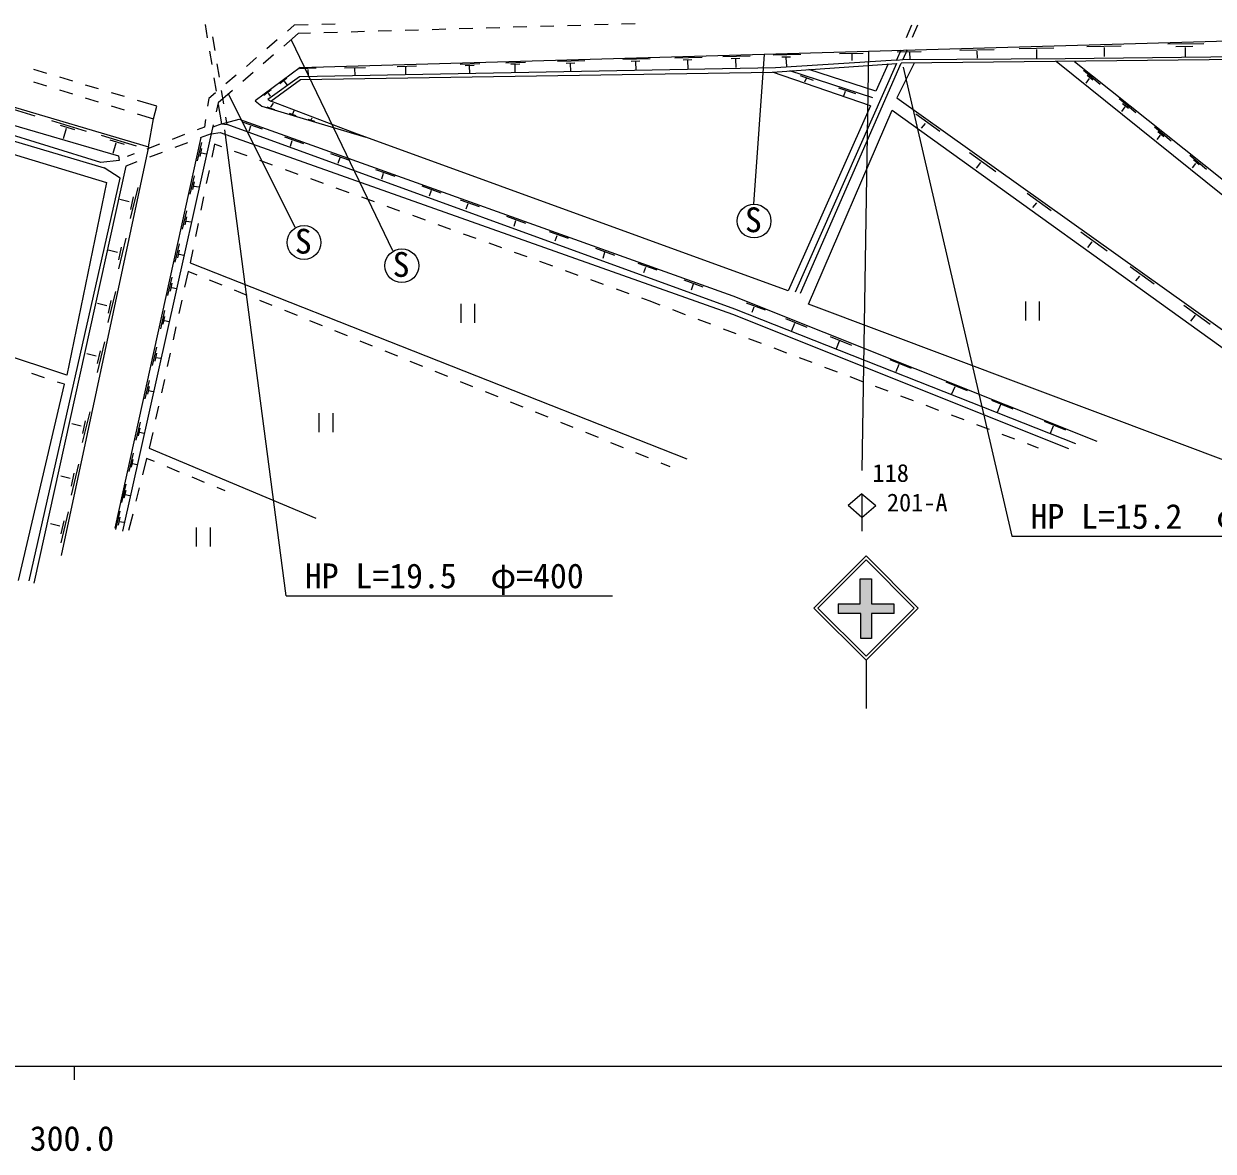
# Model space of a CAD drawing. Units: millimetres at full size, sheet at 1:1000; details may follow other scales. Extents: x 40000 to 680000, y 20000 to 380000.
# Drawn here: x 364284 to 452175, y 198715 to 282049 of the extents above; entities that cross this region are included whole.
import ezdxf
from ezdxf.enums import TextEntityAlignment as Align

# ---------------------------------------------------------------- set-up
doc = ezdxf.new("R2010")
doc.units = ezdxf.units.MM
doc.header["$LTSCALE"] = 1000
for name, color, linetype, lineweight in [('M-BGD', 7, 'Continuous', 13), ('M-STR-HTXT', 7, 'Continuous', 13), ('M-STR-STRC', 7, 'Continuous', 13), ('M-TTL-BAND', 7, 'Continuous', 25)]:
    doc.layers.add(name, color=color, linetype=linetype, lineweight=lineweight)
doc.styles.add('ＭＳ ゴシック', font='')
doc.styles.get('ＭＳ ゴシック').set_extended_font_data('MS Gothic')

msp = doc.modelspace()

# ---------------------------------------------------------------- hatches: boundary and pattern name
at = {"layer": 'M-STR-STRC'}
msp.add_hatch(color=256, dxfattribs=at).paths.add_polyline_path([(426929, 236604), (426929, 238461), (428571, 238461), (428571, 239182), (426929, 239182), (426929, 241023), (426098, 241023), (426098, 239182), (424456, 239182), (424456, 238461), (426129, 238461), (426129, 236604)])

# ---------------------------------------------------------------- linework, layer by layer
at = {"layer": 'M-BGD'}
for p, q in [((377869, 281005), (377707, 281992)), ((384563, 281327), (383494, 280401)), ((384266, 281935), (383766, 281506)), ((385302, 281966), (384266, 281935)), ((385465, 281353), (384563, 281327)), ((384696, 278822), (482344, 281609)), ((387301, 282025), (386302, 281995)), ((387464, 281411), (386464, 281382)), ((389463, 281469), (388463, 281440)), ((391462, 281527), (390463, 281498)), ((393461, 281585), (392462, 281556)), ((395460, 281643), (394461, 281614)), ((397460, 281701), (396460, 281672)), ((399459, 281759), (398459, 281730)), ((401458, 281817), (400458, 281788)), ((403457, 281875), (402458, 281846)), ((405456, 281933), (404457, 281904)), ((407455, 281991), (406456, 281962)), ((409455, 282049), (408455, 282020)), ((429874, 281938), (429483, 281018)), ((430331, 281958), (429939, 281038)), ((378417, 280086), (378255, 281073)), ((383007, 280856), (382248, 280205)), ((384032, 280867), (391540, 265292)), ((445381, 280385), (442832, 280343)), ((451489, 280577), (448831, 280536)), ((449403, 280369), (450667, 280390)), ((378192, 279031), (378030, 280018)), ((381489, 279554), (380730, 278903)), ((382739, 279747), (381983, 279092)), ((414419, 279565), (412395, 279513)), ((417966, 279666), (415943, 279614)), ((416566, 279495), (417207, 279510)), ((418983, 279801), (418203, 268717)), ((421692, 279773), (419669, 279721)), ((420293, 279601), (420934, 279617)), ((420605, 279544), (420636, 278925)), ((424557, 279848), (426320, 279885)), ((425460, 279816), (425483, 279331)), ((429091, 280098), (428780, 279366)), ((428820, 279970), (430583, 280006)), ((429548, 280118), (429241, 279398)), ((429723, 279938), (429746, 279452)), ((435992, 280117), (433444, 280075)), ((434718, 280018), (434726, 279506)), ((440388, 280242), (437840, 280201)), ((439114, 280143), (439125, 279483)), ((441225, 279474), (458615, 279696)), ((444107, 280286), (444117, 279625)), ((450095, 280302), (450104, 279615)), ((365980, 278380), (365021, 278667)), ((378740, 278113), (378579, 279099)), ((384696, 278822), (381373, 276342)), ((419822, 278800), (384665, 278132)), ((385898, 278778), (384692, 278708)), ((385262, 278672), (385288, 278223)), ((389542, 278796), (387981, 278765)), ((388731, 278738), (388737, 278261)), ((391874, 278883), (391907, 278887)), ((391907, 278887), (393303, 278931)), ((392494, 278866), (392501, 278335)), ((396522, 279075), (397990, 279121)), ((396899, 278971), (397567, 278999)), ((397195, 278943), (397209, 278384)), ((399892, 279171), (401360, 279218)), ((400269, 279067), (400937, 279095)), ((400565, 279040), (400579, 278480)), ((405750, 279318), (403726, 279266)), ((404350, 279146), (404991, 279162)), ((404663, 279089), (404673, 278541)), ((410566, 279455), (408543, 279403)), ((409166, 279284), (409807, 279299)), ((409479, 279226), (409502, 278625)), ((413019, 279394), (413660, 279409)), ((413332, 279336), (413363, 278717)), ((416879, 279437), (416910, 278818)), ((419612, 278469), (428780, 279123)), ((428780, 279366), (419822, 278800)), ((428780, 279123), (421285, 262222)), ((421671, 262134), (429116, 279126)), ((427236, 277072), (422286, 278660)), ((428161, 279079), (427236, 277072)), ((428780, 279366), (429241, 279398)), ((430080, 279137), (428800, 276564)), ((457873, 279442), (429116, 279126)), ((429241, 279398), (441225, 279474)), ((466921, 258052), (440581, 279252)), ((441934, 279267), (467502, 258839)), ((356785, 277904), (373497, 272944)), ((365009, 277763), (365964, 277468)), ((367896, 277808), (366938, 278094)), ((378515, 277057), (378354, 278044)), ((379970, 278252), (379211, 277601)), ((381227, 278437), (380471, 277782)), ((384665, 278132), (382309, 276448)), ((382550, 276338), (384732, 277920)), ((383720, 278021), (383194, 277617)), ((383529, 277817), (383717, 277529)), ((384732, 277920), (419612, 278469)), ((426850, 275983), (419612, 278469)), ((427014, 276580), (420891, 278560)), ((421645, 278227), (422619, 277890)), ((422089, 278006), (421976, 277738)), ((442600, 278614), (443833, 277589)), ((443011, 277995), (442767, 277667)), ((442850, 278260), (443282, 277906)), ((366919, 277173), (367875, 276878)), ((369812, 277236), (368854, 277522)), ((371729, 276664), (370771, 276950)), ((378452, 276950), (377953, 276522)), ((379716, 277127), (378647, 276202)), ((379064, 276139), (378902, 277126)), ((382561, 277155), (382018, 276748)), ((382343, 276928), (382501, 276704)), ((424487, 277312), (425731, 276899)), ((424986, 277035), (424852, 276707)), ((369974, 271791), (356321, 276037)), ((357320, 276358), (371285, 272282)), ((362522, 276033), (365097, 275248)), ((368830, 276582), (369786, 276287)), ((370741, 275992), (371697, 275696)), ((374108, 275953), (372687, 276377)), ((377953, 276522), (377865, 275959)), ((378647, 276202), (378502, 275549)), ((378911, 274643), (378677, 276071)), ((379405, 276858), (384312, 267010)), ((381373, 276342), (381864, 275955)), ((382309, 276448), (382550, 276338)), ((382544, 275892), (382731, 276178)), ((388741, 273975), (382550, 276338)), ((426850, 275983), (420761, 262319)), ((428800, 276564), (462322, 252681)), ((445224, 276517), (446457, 275493)), ((445474, 276164), (445906, 275810)), ((367474, 256081), (309389, 275187)), ((353487, 275440), (370395, 270309)), ((356441, 275502), (370231, 271394)), ((372652, 275401), (373863, 275027)), ((373863, 275027), (374108, 275953)), ((379316, 274598), (379225, 275152)), ((381864, 275955), (389559, 273677)), ((382245, 275913), (382817, 275721)), ((383893, 275430), (384394, 275279)), ((384172, 275405), (384267, 275633)), ((422260, 261325), (428447, 275675)), ((428447, 275675), (461505, 251864)), ((430199, 275388), (431968, 274119)), ((445635, 275898), (445391, 275571)), ((366326, 274904), (368901, 274119)), ((366971, 274551), (368037, 274234)), ((367413, 274312), (367184, 273550)), ((373497, 272944), (373863, 275027)), ((377625, 274408), (377104, 274209)), ((377712, 274971), (377625, 274408)), ((378284, 274573), (378138, 273920)), ((378911, 274643), (378248, 274410)), ((378911, 274643), (380192, 274995)), ((378911, 274643), (379316, 274598)), ((416819, 260947), (379316, 274598)), ((380192, 274995), (416668, 261941)), ((380482, 274789), (381891, 274295)), ((381043, 274482), (380908, 274081)), ((385273, 274987), (385765, 274848)), ((385529, 274954), (385589, 275098)), ((430891, 274686), (430589, 274332)), ((447833, 274433), (449066, 273408)), ((370001, 273814), (372576, 273028)), ((370646, 273460), (371712, 273143)), ((371035, 244768), (377389, 273635)), ((378138, 273920), (371573, 244557)), ((376170, 273853), (375236, 273497)), ((378138, 273920), (377317, 273608)), ((378138, 273920), (378793, 274024)), ((378793, 274024), (416661, 260578)), ((383541, 273694), (384950, 273200)), ((384102, 273387), (383967, 272987)), ((420761, 262319), (388741, 273975)), ((448244, 273814), (448000, 273486)), ((448083, 274079), (448514, 273726)), ((373497, 272944), (367046, 242756)), ((371088, 273221), (370859, 272459)), ((374301, 273140), (373367, 272784)), ((374512, 272544), (373577, 272190)), ((376382, 273254), (375447, 272899)), ((377421, 273270), (377105, 271918)), ((377414, 272819), (377285, 272244)), ((377407, 272511), (377757, 272445)), ((378364, 273154), (378169, 272194)), ((378910, 272957), (378364, 273154)), ((380792, 272278), (379851, 272618)), ((386955, 272473), (388359, 271958)), ((434160, 272537), (436102, 271125)), ((371320, 271943), (369974, 271791)), ((371285, 272282), (371320, 271943)), ((372642, 271835), (371821, 271524)), ((372433, 272427), (371912, 272229)), ((382673, 271599), (381732, 271939)), ((387632, 272138), (387497, 271712)), ((434982, 271796), (434653, 271366)), ((450457, 272337), (451690, 271312)), ((450868, 271718), (450623, 271390)), ((450707, 271983), (451138, 271629)), ((371821, 271524), (365017, 240690)), ((371417, 270637), (370231, 271394)), ((376881, 270816), (376565, 269464)), ((377970, 271214), (377772, 270234)), ((384554, 270921), (383614, 271260)), ((390283, 271281), (391693, 270787)), ((390845, 270974), (390710, 270573)), ((364684, 240883), (371417, 270637)), ((370395, 270309), (367474, 256081)), ((372702, 269938), (372156, 267660)), ((376874, 270366), (376745, 269790)), ((376867, 270057), (377217, 269991)), ((386435, 270242), (385495, 270581)), ((388317, 269563), (387376, 269902)), ((393698, 270060), (395102, 269545)), ((372078, 268877), (371392, 269057)), ((372363, 269270), (372160, 268327)), ((377573, 269254), (377374, 268274)), ((390198, 268884), (389257, 269224)), ((394375, 269725), (394240, 269299)), ((396527, 269046), (397936, 268552)), ((438425, 269528), (440193, 268259)), ((376310, 268226), (375995, 266874)), ((392079, 268205), (391139, 268545)), ((397089, 268740), (396953, 268339)), ((439116, 268826), (438815, 268472)), ((376303, 267775), (376175, 267200)), ((376297, 267467), (376647, 267401)), ((377175, 267294), (376977, 266314)), ((393961, 267526), (393020, 267866)), ((399941, 267825), (401345, 267311)), ((400618, 267491), (400483, 267064)), ((395842, 266848), (394901, 267187)), ((397723, 266169), (396782, 266508)), ((403108, 266691), (404518, 266197)), ((403670, 266384), (403535, 265984)), ((442385, 266677), (444328, 265265)), ((371829, 266202), (371283, 263924)), ((371490, 265535), (371287, 264591)), ((375770, 265772), (375455, 264420)), ((399604, 265490), (398664, 265829)), ((406523, 265470), (407927, 264955)), ((443208, 265936), (442879, 265506)), ((371205, 265141), (370518, 265321)), ((375763, 265321), (375635, 264746)), ((375756, 265013), (376107, 264947)), ((376778, 265334), (376583, 264373)), ((401486, 264811), (400545, 265151)), ((407200, 265135), (407064, 264709)), ((376425, 263748), (376170, 262587)), ((377086, 263480), (376425, 263748)), ((376583, 264373), (413274, 249892)), ((403367, 264132), (402426, 264472)), ((405248, 263454), (404308, 263793)), ((409653, 264349), (411062, 263855)), ((410214, 264042), (410079, 263642)), ((446048, 264097), (447816, 262828)), ((375230, 263318), (374915, 261966)), ((375223, 262867), (375095, 262292)), ((378939, 262729), (378013, 263104)), ((407129, 262775), (406189, 263114)), ((413067, 263128), (414471, 262613)), ((446739, 263395), (446438, 263041)), ((371051, 262258), (370505, 259980)), ((375216, 262559), (375567, 262493)), ((380793, 261977), (379866, 262353)), ((409011, 262096), (408070, 262435)), ((413744, 262794), (413609, 262367)), ((416668, 261941), (443564, 251198)), ((370427, 261197), (369741, 261377)), ((370712, 261591), (370509, 260647)), ((375956, 261610), (375742, 260633)), ((382646, 261226), (381720, 261602)), ((396573, 261347), (396573, 259947)), ((397623, 259947), (397623, 261347)), ((410498, 261559), (409951, 261756)), ((411319, 261249), (410498, 261559)), ((417664, 261411), (419073, 260917)), ((418225, 261104), (418090, 260704)), ((455759, 248751), (422260, 261325)), ((438295, 261525), (438295, 260125)), ((439345, 260125), (439345, 261525)), ((450008, 261246), (451951, 259834)), ((374690, 260864), (374375, 259512)), ((374683, 260414), (374555, 259838)), ((384500, 260475), (383573, 260850)), ((413190, 260542), (412255, 260895)), ((415061, 259835), (414126, 260188)), ((416661, 260578), (441479, 250667)), ((442024, 251001), (416819, 260947)), ((420578, 260256), (422152, 259620)), ((450831, 260505), (450501, 260075)), ((374676, 260105), (375026, 260039)), ((375527, 259657), (375313, 258680)), ((386353, 259723), (385427, 260099)), ((388207, 258972), (387280, 259348)), ((416932, 259127), (415996, 259481)), ((421238, 259898), (421008, 259345)), ((370258, 258547), (369712, 256269)), ((390061, 258221), (389134, 258596)), ((418803, 258420), (417867, 258774)), ((423873, 258940), (425447, 258304)), ((424533, 258582), (424303, 258028)), ((369634, 257486), (368947, 257665)), ((369919, 257879), (369716, 256935)), ((374092, 258145), (373776, 256793)), ((374085, 257694), (373956, 257119)), ((375099, 257703), (374884, 256726)), ((391914, 257469), (390987, 257845)), ((420673, 257713), (419738, 258067)), ((374050, 257388), (374400, 257322)), ((393768, 256718), (392841, 257094)), ((422544, 257006), (421609, 257360)), ((424415, 256299), (423480, 256652)), ((428284, 257229), (429858, 256593)), ((428944, 256871), (428715, 256317)), ((365817, 255882), (364867, 256192)), ((395621, 255967), (394694, 256342)), ((426286, 255592), (425350, 255945)), ((363894, 240895), (367285, 255403)), ((367285, 255403), (366768, 255571)), ((373552, 255691), (373236, 254339)), ((373545, 255241), (373416, 254665)), ((373504, 254937), (373855, 254871)), ((374670, 255750), (374455, 254773)), ((397475, 255215), (396548, 255591)), ((428157, 254885), (427221, 255238)), ((432411, 255581), (433985, 254945)), ((433071, 255222), (432842, 254669)), ((399328, 254464), (398401, 254840)), ((401182, 253713), (400255, 254088)), ((430028, 254178), (429092, 254531)), ((435791, 254231), (437365, 253595)), ((369152, 253373), (368606, 251095)), ((374241, 253796), (374027, 252819)), ((386087, 253261), (386087, 251861)), ((387137, 251861), (387137, 253261)), ((403035, 252961), (402108, 253337)), ((431898, 253470), (430963, 253824)), ((436451, 253872), (436221, 253319)), ((368528, 252312), (367842, 252491)), ((368813, 252705), (368611, 251761)), ((372874, 252612), (372558, 251260)), ((404889, 252210), (403962, 252586)), ((433769, 252763), (432834, 253117)), ((435640, 252056), (434705, 252410)), ((439693, 252672), (441267, 252036)), ((440353, 252314), (440123, 251761)), ((372867, 252162), (372739, 251586)), ((372827, 251858), (373177, 251792)), ((373812, 251843), (373558, 250682)), ((406742, 251459), (405815, 251834)), ((437511, 251349), (436575, 251703)), ((373558, 250682), (385871, 245495)), ((408596, 250707), (407669, 251083)), ((439268, 250685), (438446, 250995)), ((372354, 250305), (372038, 248953)), ((372347, 249855), (372219, 249279)), ((373360, 249927), (373057, 248714)), ((373947, 249683), (373360, 249927)), ((410449, 249956), (409522, 250332)), ((368324, 249494), (367777, 247216)), ((367985, 248827), (367782, 247883)), ((372307, 249551), (372657, 249485)), ((375795, 248916), (374871, 249300)), ((412037, 249313), (411376, 249580)), ((367699, 248433), (367013, 248613)), ((371821, 248011), (371506, 246659)), ((377642, 248149), (376718, 248533)), ((371814, 247560), (371686, 246985)), ((371774, 247256), (372124, 247191)), ((372814, 247744), (372572, 246774)), ((379153, 247522), (378565, 247766)), ((367571, 245973), (367025, 243695)), ((367232, 245305), (367029, 244361)), ((371384, 246025), (371068, 244673)), ((371377, 245574), (371249, 244999)), ((371337, 245271), (371687, 245205)), ((372329, 245804), (372026, 244591)), ((366947, 244912), (366260, 245092)), ((377023, 244819), (377023, 243419)), ((378073, 243419), (378073, 244819))]:
    msp.add_line(p, q, dxfattribs=at)
for centre in [(418248, 267468), (384991, 265883), (392218, 264165)]:
    msp.add_circle(centre, 1250, dxfattribs=at)
at = {"layer": 'M-STR-HTXT'}
for p, q in [((429255, 278843), (437288, 244171)), ((383666, 239777), (379139, 274199)), ((437288, 244171), (461406, 244171)), ((383666, 239777), (407784, 239777))]:
    msp.add_line(p, q, dxfattribs=at)
at = {"layer": 'M-STR-STRC'}
for p, q in [((426700, 280021), (426216, 249035)), ((426219, 247313), (425198, 246439)), ((426219, 247313), (426219, 244551)), ((426219, 247313), (427241, 246439)), ((426219, 245550), (425198, 246439)), ((426219, 245550), (427241, 246439)), ((422658, 238860), (426519, 242721)), ((426519, 242721), (430380, 238860)), ((422955, 238860), (426519, 242424)), ((426519, 242424), (430083, 238860)), ((426098, 239182), (426098, 241023)), ((426098, 241023), (426929, 241023)), ((426929, 241023), (426929, 239182)), ((424456, 239182), (424456, 238461)), ((424456, 239182), (426098, 239182)), ((426929, 239182), (428571, 239182)), ((428571, 239182), (428571, 238461)), ((426519, 234999), (422658, 238860)), ((426519, 235296), (422955, 238860)), ((426129, 238461), (424456, 238461)), ((426129, 236604), (426129, 238461)), ((430380, 238860), (426519, 234999)), ((430083, 238860), (426519, 235296)), ((426929, 238461), (426929, 236604)), ((428602, 238461), (426929, 238461)), ((426929, 236604), (426129, 236604)), ((426519, 234999), (426519, 231443))]:
    msp.add_line(p, q, dxfattribs=at)
at = {"layer": 'M-TTL-BAND'}
for p, q in [((40000, 205000), (579000, 205000)), ((368000, 205000), (368000, 204000))]:
    msp.add_line(p, q, dxfattribs=at)

# ---------------------------------------------------------------- texts
at = {"layer": 'M-BGD', "style": 'ＭＳ ゴシック'}
for p in [(417569, 266094), (384312, 264510), (391540, 262792)]:
    msp.add_text('S', height=1833, dxfattribs=at).set_placement(p, align=Align.BOTTOM_LEFT)
at = {"layer": 'M-STR-HTXT', "style": 'ＭＳ ゴシック'}
for s, p in [('HP L=15.2\u3000φ=400', (438675, 244171)), ('HP L=19.5\u3000φ=400', (385053, 239777))]:
    msp.add_text(s, height=1833, dxfattribs=at).set_placement(p, align=Align.BOTTOM_LEFT)
at = {"layer": 'M-STR-STRC', "style": 'ＭＳ ゴシック'}
for s, p in [('118', (426996, 247794)), ('201-A', (428060, 245612))]:
    msp.add_text(s, height=1320, dxfattribs=at).set_placement(p, align=Align.BOTTOM_LEFT)
at = {"layer": 'M-TTL-BAND', "style": 'ＭＳ ゴシック'}
msp.add_text('300.0', height=1833, dxfattribs=at).set_placement((367844, 198195), align=Align.BOTTOM_CENTER)

doc.saveas('drawing.dxf')
